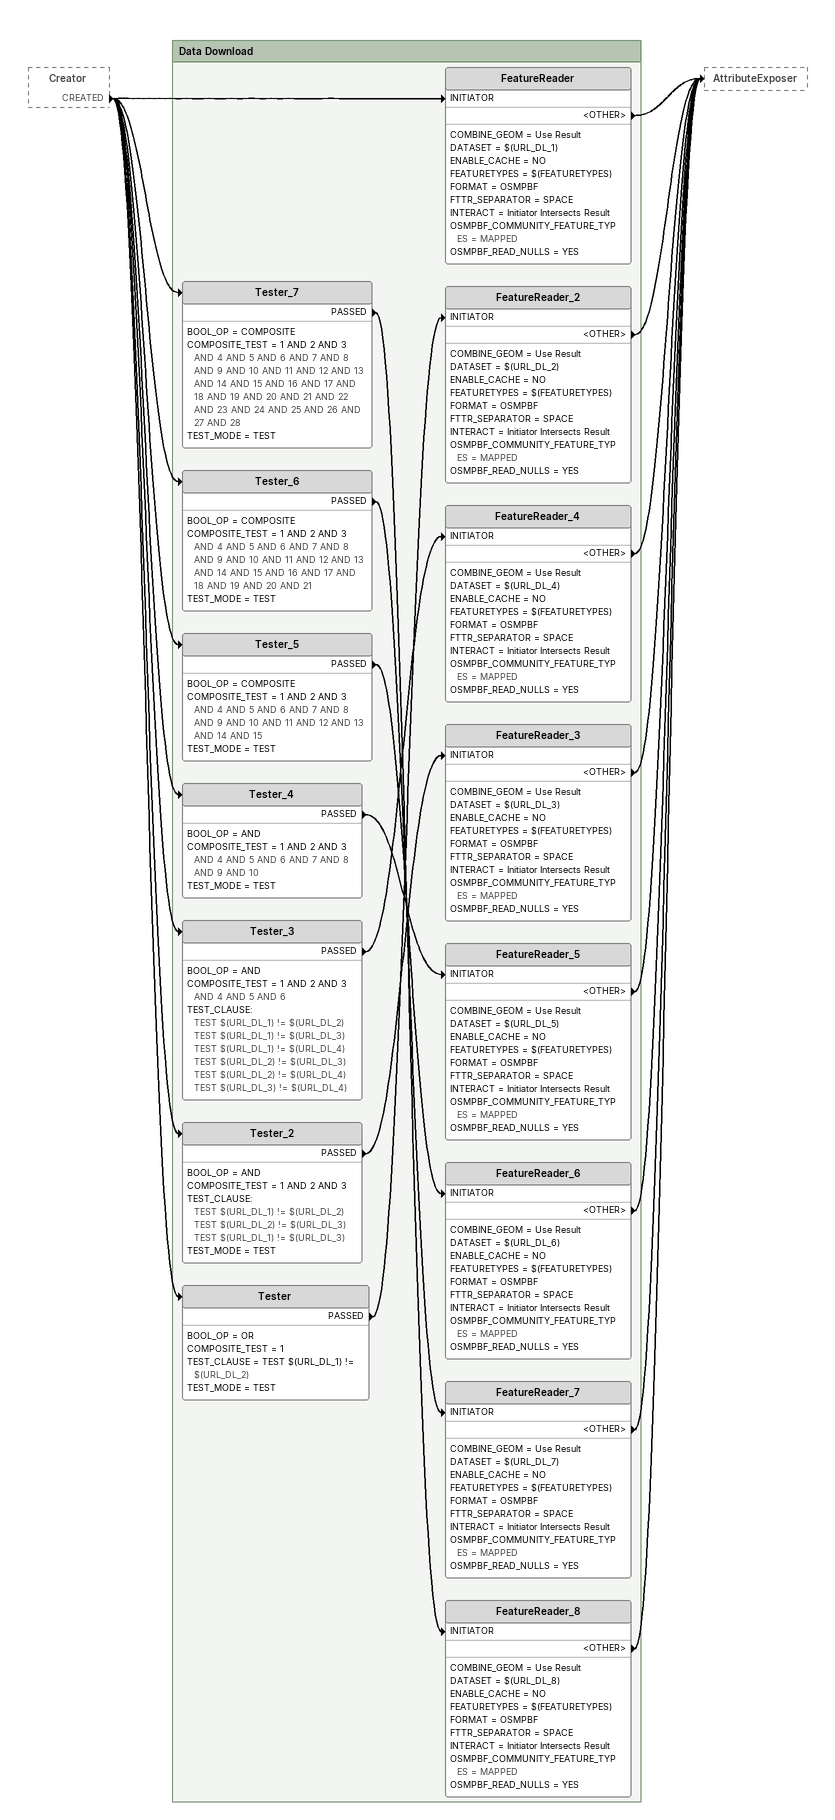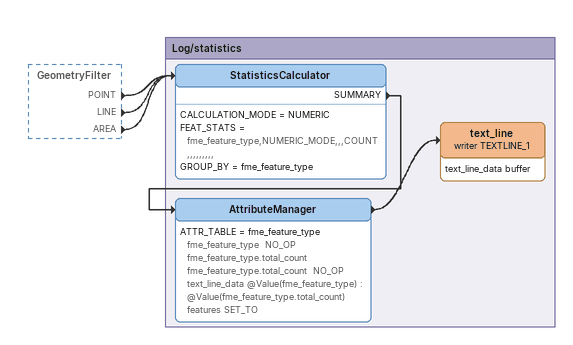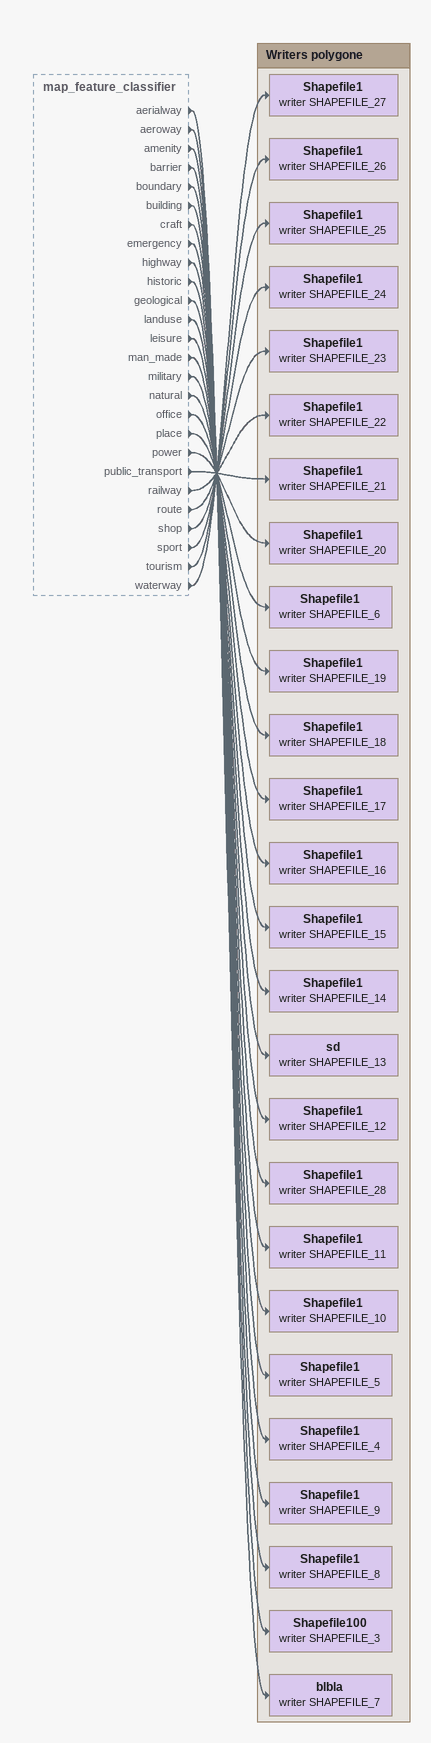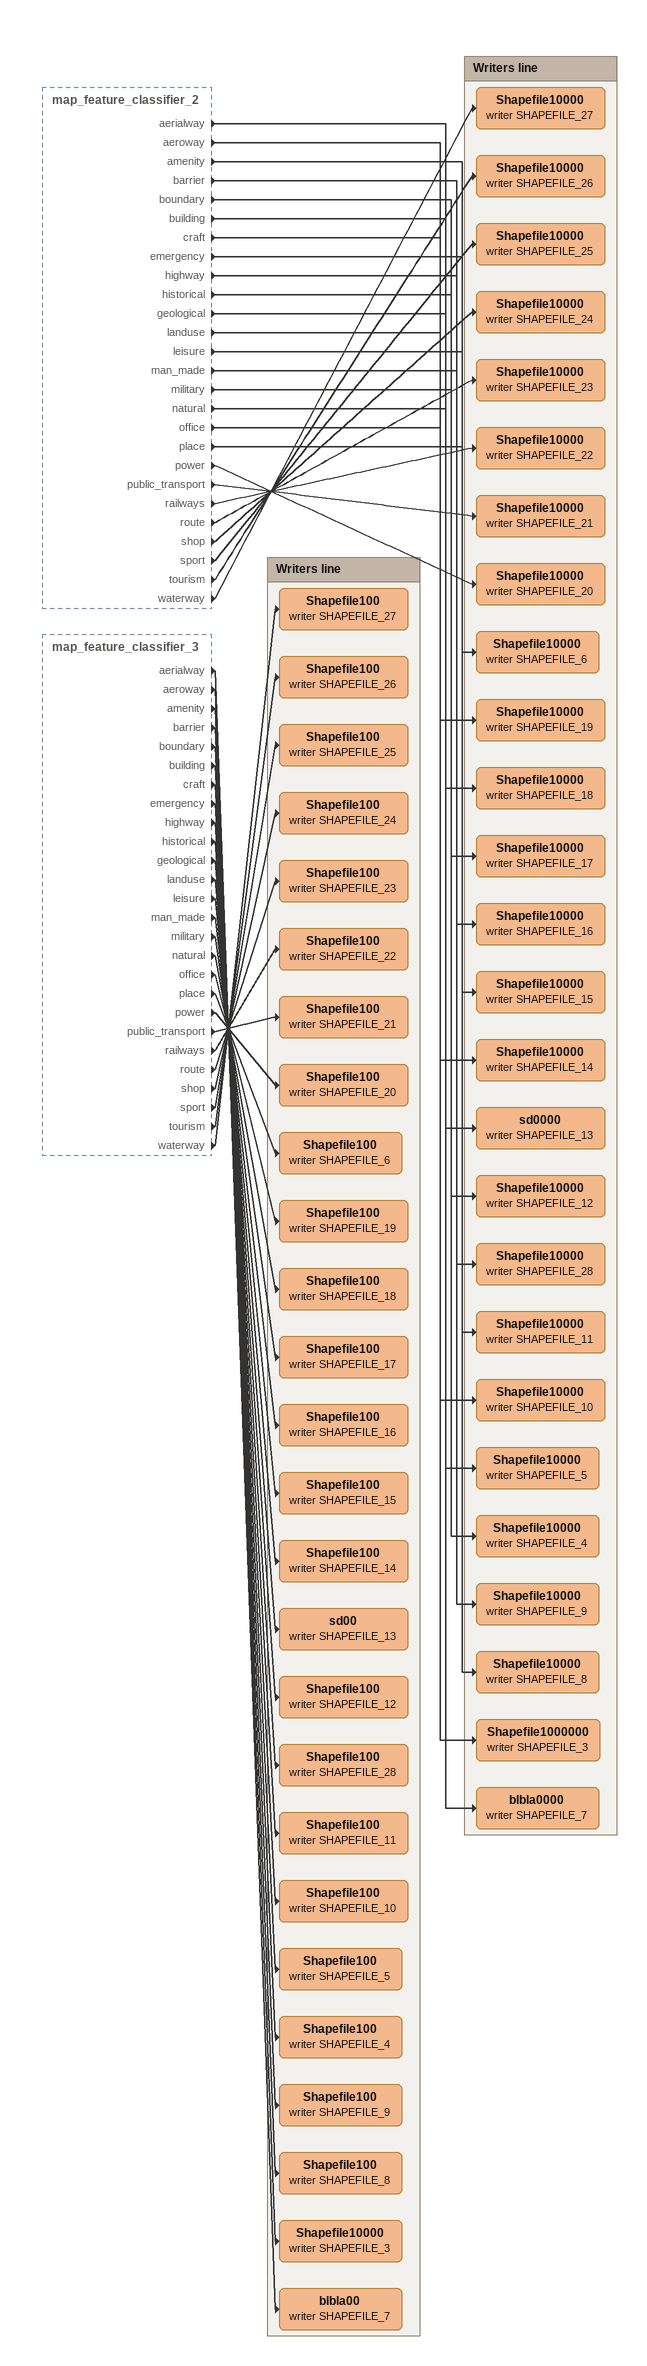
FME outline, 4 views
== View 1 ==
Creator [outside]
    CREATED -> FeatureReader [INITIATOR]
    CREATED -> Tester
    CREATED -> Tester_2
    CREATED -> Tester_3
    CREATED -> Tester_4
    CREATED -> Tester_5
    CREATED -> Tester_6
    CREATED -> Tester_7

Bookmark: Data Download
FeatureReader
    COMBINE_GEOM = Use Result
    DATASET = $(URL_DL_1)
    ENABLE_CACHE = NO
    FEATURETYPES = $(FEATURETYPES)
    FORMAT = OSMPBF
    FTTR_SEPARATOR = SPACE
    INTERACT = Initiator Intersects Result
    OSMPBF_COMMUNITY_FEATURE_TYPES = MAPPED
    OSMPBF_READ_NULLS = YES
    <OTHER> -> AttributeExposer
Tester_7
    BOOL_OP = COMPOSITE
    COMPOSITE_TEST = 1 AND 2 AND 3 AND 4 AND 5 AND 6 AND 7 AND 8 AND 9 AND 10 AND 11 AND 12 AND 13 AND 14 AND 15 AND 16 AND 17 AND 18 AND 19 AND 20 AND 21 AND 22 AND 23 AND 24 AND 25 AND 26 AND 27 AND 28
    TEST_MODE = TEST
    PASSED -> FeatureReader_8 [INITIATOR]
FeatureReader_8
    COMBINE_GEOM = Use Result
    DATASET = $(URL_DL_8)
    ENABLE_CACHE = NO
    FEATURETYPES = $(FEATURETYPES)
    FORMAT = OSMPBF
    FTTR_SEPARATOR = SPACE
    INTERACT = Initiator Intersects Result
    OSMPBF_COMMUNITY_FEATURE_TYPES = MAPPED
    OSMPBF_READ_NULLS = YES
    <OTHER> -> AttributeExposer
Tester_6
    BOOL_OP = COMPOSITE
    COMPOSITE_TEST = 1 AND 2 AND 3 AND 4 AND 5 AND 6 AND 7 AND 8 AND 9 AND 10 AND 11 AND 12 AND 13 AND 14 AND 15 AND 16 AND 17 AND 18 AND 19 AND 20 AND 21
    TEST_MODE = TEST
    PASSED -> FeatureReader_7 [INITIATOR]
FeatureReader_7
    COMBINE_GEOM = Use Result
    DATASET = $(URL_DL_7)
    ENABLE_CACHE = NO
    FEATURETYPES = $(FEATURETYPES)
    FORMAT = OSMPBF
    FTTR_SEPARATOR = SPACE
    INTERACT = Initiator Intersects Result
    OSMPBF_COMMUNITY_FEATURE_TYPES = MAPPED
    OSMPBF_READ_NULLS = YES
    <OTHER> -> AttributeExposer
Tester_5
    BOOL_OP = COMPOSITE
    COMPOSITE_TEST = 1 AND 2 AND 3 AND 4 AND 5 AND 6 AND 7 AND 8 AND 9 AND 10 AND 11 AND 12 AND 13 AND 14 AND 15
    TEST_MODE = TEST
    PASSED -> FeatureReader_6 [INITIATOR]
FeatureReader_6
    COMBINE_GEOM = Use Result
    DATASET = $(URL_DL_6)
    ENABLE_CACHE = NO
    FEATURETYPES = $(FEATURETYPES)
    FORMAT = OSMPBF
    FTTR_SEPARATOR = SPACE
    INTERACT = Initiator Intersects Result
    OSMPBF_COMMUNITY_FEATURE_TYPES = MAPPED
    OSMPBF_READ_NULLS = YES
    <OTHER> -> AttributeExposer
Tester_4
    BOOL_OP = AND
    COMPOSITE_TEST = 1 AND 2 AND 3 AND 4 AND 5 AND 6 AND 7 AND 8 AND 9 AND 10
    TEST_MODE = TEST
    PASSED -> FeatureReader_5 [INITIATOR]
FeatureReader_5
    COMBINE_GEOM = Use Result
    DATASET = $(URL_DL_5)
    ENABLE_CACHE = NO
    FEATURETYPES = $(FEATURETYPES)
    FORMAT = OSMPBF
    FTTR_SEPARATOR = SPACE
    INTERACT = Initiator Intersects Result
    OSMPBF_COMMUNITY_FEATURE_TYPES = MAPPED
    OSMPBF_READ_NULLS = YES
    <OTHER> -> AttributeExposer
Tester_3
    BOOL_OP = AND
    COMPOSITE_TEST = 1 AND 2 AND 3 AND 4 AND 5 AND 6
    TEST_CLAUSE:
      TEST $(URL_DL_1) != $(URL_DL_2)
      TEST $(URL_DL_1) != $(URL_DL_3)
      TEST $(URL_DL_1) != $(URL_DL_4)
      TEST $(URL_DL_2) != $(URL_DL_3)
      TEST $(URL_DL_2) != $(URL_DL_4)
      TEST $(URL_DL_3) != $(URL_DL_4)
    PASSED -> FeatureReader_4 [INITIATOR]
FeatureReader_4
    COMBINE_GEOM = Use Result
    DATASET = $(URL_DL_4)
    ENABLE_CACHE = NO
    FEATURETYPES = $(FEATURETYPES)
    FORMAT = OSMPBF
    FTTR_SEPARATOR = SPACE
    INTERACT = Initiator Intersects Result
    OSMPBF_COMMUNITY_FEATURE_TYPES = MAPPED
    OSMPBF_READ_NULLS = YES
    <OTHER> -> AttributeExposer
Tester_2
    BOOL_OP = AND
    COMPOSITE_TEST = 1 AND 2 AND 3
    TEST_CLAUSE:
      TEST $(URL_DL_1) != $(URL_DL_2)
      TEST $(URL_DL_2) != $(URL_DL_3)
      TEST $(URL_DL_1) != $(URL_DL_3)
    TEST_MODE = TEST
    PASSED -> FeatureReader_3 [INITIATOR]
FeatureReader_3
    COMBINE_GEOM = Use Result
    DATASET = $(URL_DL_3)
    ENABLE_CACHE = NO
    FEATURETYPES = $(FEATURETYPES)
    FORMAT = OSMPBF
    FTTR_SEPARATOR = SPACE
    INTERACT = Initiator Intersects Result
    OSMPBF_COMMUNITY_FEATURE_TYPES = MAPPED
    OSMPBF_READ_NULLS = YES
    <OTHER> -> AttributeExposer
Tester
    BOOL_OP = OR
    COMPOSITE_TEST = 1
    TEST_CLAUSE = TEST $(URL_DL_1) != $(URL_DL_2)
    TEST_MODE = TEST
    PASSED -> FeatureReader_2 [INITIATOR]
FeatureReader_2
    COMBINE_GEOM = Use Result
    DATASET = $(URL_DL_2)
    ENABLE_CACHE = NO
    FEATURETYPES = $(FEATURETYPES)
    FORMAT = OSMPBF
    FTTR_SEPARATOR = SPACE
    INTERACT = Initiator Intersects Result
    OSMPBF_COMMUNITY_FEATURE_TYPES = MAPPED
    OSMPBF_READ_NULLS = YES
    <OTHER> -> AttributeExposer

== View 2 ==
GeometryFilter [outside]
    POINT -> StatisticsCalculator
    LINE -> StatisticsCalculator
    AREA -> StatisticsCalculator

Bookmark: Log/statistics
StatisticsCalculator
    CALCULATION_MODE = NUMERIC
    FEAT_STATS = fme_feature_type,NUMERIC_MODE,,,COUNT,,,,,,,,,
    GROUP_BY = fme_feature_type
    SUMMARY -> AttributeManager
AttributeManager
    ATTR_TABLE = fme_feature_type fme_feature_type  NO_OP fme_feature_type.total_count fme_feature_type.total_count  NO_OP  text_line_data @Value(fme_feature_type) : @Value(fme_feature_type.total_count) features SET_TO
    -> text_line (writer TEXTLINE_1)
text_line (writer TEXTLINE_1)
    attributes: text_line_data buffer

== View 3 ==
map_feature_classifier [outside]
    aerialway -> blbla (writer SHAPEFILE_7)
    aeroway -> Shapefile100 (writer SHAPEFILE_3)
    amenity -> Shapefile1 (writer SHAPEFILE_8)
    barrier -> Shapefile1 (writer SHAPEFILE_9)
    boundary -> Shapefile1 (writer SHAPEFILE_4)
    building -> Shapefile1 (writer SHAPEFILE_5)
    craft -> Shapefile1 (writer SHAPEFILE_10)
    emergency -> Shapefile1 (writer SHAPEFILE_11)
    highway -> Shapefile1 (writer SHAPEFILE_28)
    historic -> Shapefile1 (writer SHAPEFILE_12)
    geological -> sd (writer SHAPEFILE_13)
    landuse -> Shapefile1 (writer SHAPEFILE_14)
    leisure -> Shapefile1 (writer SHAPEFILE_15)
    man_made -> Shapefile1 (writer SHAPEFILE_16)
    military -> Shapefile1 (writer SHAPEFILE_17)
    natural -> Shapefile1 (writer SHAPEFILE_18)
    office -> Shapefile1 (writer SHAPEFILE_19)
    place -> Shapefile1 (writer SHAPEFILE_6)
    power -> Shapefile1 (writer SHAPEFILE_20)
    public_transport -> Shapefile1 (writer SHAPEFILE_21)
    railway -> Shapefile1 (writer SHAPEFILE_22)
    route -> Shapefile1 (writer SHAPEFILE_23)
    shop -> Shapefile1 (writer SHAPEFILE_24)
    sport -> Shapefile1 (writer SHAPEFILE_25)
    tourism -> Shapefile1 (writer SHAPEFILE_26)
    waterway -> Shapefile1 (writer SHAPEFILE_27)

Bookmark: Writers polygone
Shapefile1 (writer SHAPEFILE_27)
Shapefile1 (writer SHAPEFILE_26)
Shapefile1 (writer SHAPEFILE_25)
Shapefile1 (writer SHAPEFILE_24)
Shapefile1 (writer SHAPEFILE_23)
Shapefile1 (writer SHAPEFILE_22)
Shapefile1 (writer SHAPEFILE_21)
Shapefile1 (writer SHAPEFILE_20)
Shapefile1 (writer SHAPEFILE_6)
Shapefile1 (writer SHAPEFILE_19)
Shapefile1 (writer SHAPEFILE_18)
Shapefile1 (writer SHAPEFILE_17)
Shapefile1 (writer SHAPEFILE_16)
Shapefile1 (writer SHAPEFILE_15)
Shapefile1 (writer SHAPEFILE_14)
sd (writer SHAPEFILE_13)
Shapefile1 (writer SHAPEFILE_12)
Shapefile1 (writer SHAPEFILE_28)
Shapefile1 (writer SHAPEFILE_11)
Shapefile1 (writer SHAPEFILE_10)
Shapefile1 (writer SHAPEFILE_5)
Shapefile1 (writer SHAPEFILE_4)
Shapefile1 (writer SHAPEFILE_9)
Shapefile1 (writer SHAPEFILE_8)
Shapefile100 (writer SHAPEFILE_3)
blbla (writer SHAPEFILE_7)

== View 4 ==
map_feature_classifier_2 [outside]
    aerialway -> blbla0000 (writer SHAPEFILE_7)
    aeroway -> Shapefile1000000 (writer SHAPEFILE_3)
    amenity -> Shapefile10000 (writer SHAPEFILE_8)
    barrier -> Shapefile10000 (writer SHAPEFILE_9)
    boundary -> Shapefile10000 (writer SHAPEFILE_4)
    building -> Shapefile10000 (writer SHAPEFILE_5)
    craft -> Shapefile10000 (writer SHAPEFILE_10)
    emergency -> Shapefile10000 (writer SHAPEFILE_11)
    highway -> Shapefile10000 (writer SHAPEFILE_28)
    historical -> Shapefile10000 (writer SHAPEFILE_12)
    geological -> sd0000 (writer SHAPEFILE_13)
    landuse -> Shapefile10000 (writer SHAPEFILE_14)
    leisure -> Shapefile10000 (writer SHAPEFILE_15)
    man_made -> Shapefile10000 (writer SHAPEFILE_16)
    military -> Shapefile10000 (writer SHAPEFILE_17)
    natural -> Shapefile10000 (writer SHAPEFILE_18)
    office -> Shapefile10000 (writer SHAPEFILE_19)
    place -> Shapefile10000 (writer SHAPEFILE_6)
    power -> Shapefile10000 (writer SHAPEFILE_20)
    public_transport -> Shapefile10000 (writer SHAPEFILE_21)
    railways -> Shapefile10000 (writer SHAPEFILE_22)
    route -> Shapefile10000 (writer SHAPEFILE_23)
    shop -> Shapefile10000 (writer SHAPEFILE_24)
    sport -> Shapefile10000 (writer SHAPEFILE_25)
    tourism -> Shapefile10000 (writer SHAPEFILE_26)
    waterway -> Shapefile10000 (writer SHAPEFILE_27)
map_feature_classifier_3 [outside]
    aerialway -> blbla00 (writer SHAPEFILE_7)
    aeroway -> Shapefile10000 (writer SHAPEFILE_3)
    amenity -> Shapefile100 (writer SHAPEFILE_8)
    barrier -> Shapefile100 (writer SHAPEFILE_9)
    boundary -> Shapefile100 (writer SHAPEFILE_4)
    building -> Shapefile100 (writer SHAPEFILE_5)
    craft -> Shapefile100 (writer SHAPEFILE_10)
    emergency -> Shapefile100 (writer SHAPEFILE_11)
    highway -> Shapefile100 (writer SHAPEFILE_28)
    historical -> Shapefile100 (writer SHAPEFILE_12)
    geological -> sd00 (writer SHAPEFILE_13)
    landuse -> Shapefile100 (writer SHAPEFILE_14)
    leisure -> Shapefile100 (writer SHAPEFILE_15)
    man_made -> Shapefile100 (writer SHAPEFILE_16)
    military -> Shapefile100 (writer SHAPEFILE_17)
    natural -> Shapefile100 (writer SHAPEFILE_18)
    office -> Shapefile100 (writer SHAPEFILE_19)
    place -> Shapefile100 (writer SHAPEFILE_6)
    power -> Shapefile100 (writer SHAPEFILE_20)
    public_transport -> Shapefile100 (writer SHAPEFILE_21)
    railways -> Shapefile100 (writer SHAPEFILE_22)
    route -> Shapefile100 (writer SHAPEFILE_23)
    shop -> Shapefile100 (writer SHAPEFILE_24)
    sport -> Shapefile100 (writer SHAPEFILE_25)
    tourism -> Shapefile100 (writer SHAPEFILE_26)
    waterway -> Shapefile100 (writer SHAPEFILE_27)

Bookmark: Writers line
Shapefile10000 (writer SHAPEFILE_27)
Shapefile10000 (writer SHAPEFILE_26)
Shapefile10000 (writer SHAPEFILE_25)
Shapefile10000 (writer SHAPEFILE_24)
Shapefile10000 (writer SHAPEFILE_23)
Shapefile10000 (writer SHAPEFILE_22)
Shapefile10000 (writer SHAPEFILE_21)
Shapefile10000 (writer SHAPEFILE_20)
Shapefile10000 (writer SHAPEFILE_6)
Shapefile10000 (writer SHAPEFILE_19)
Shapefile10000 (writer SHAPEFILE_18)
Shapefile10000 (writer SHAPEFILE_17)
Shapefile10000 (writer SHAPEFILE_16)
Shapefile10000 (writer SHAPEFILE_15)
Shapefile10000 (writer SHAPEFILE_14)
sd0000 (writer SHAPEFILE_13)
Shapefile10000 (writer SHAPEFILE_12)
Shapefile10000 (writer SHAPEFILE_28)
Shapefile10000 (writer SHAPEFILE_11)
Shapefile10000 (writer SHAPEFILE_10)
Shapefile10000 (writer SHAPEFILE_5)
Shapefile10000 (writer SHAPEFILE_4)
Shapefile10000 (writer SHAPEFILE_9)
Shapefile10000 (writer SHAPEFILE_8)
Shapefile1000000 (writer SHAPEFILE_3)
blbla0000 (writer SHAPEFILE_7)

Bookmark: Writers line
Shapefile100 (writer SHAPEFILE_27)
Shapefile100 (writer SHAPEFILE_26)
Shapefile100 (writer SHAPEFILE_25)
Shapefile100 (writer SHAPEFILE_24)
Shapefile100 (writer SHAPEFILE_23)
Shapefile100 (writer SHAPEFILE_22)
Shapefile100 (writer SHAPEFILE_21)
Shapefile100 (writer SHAPEFILE_20)
Shapefile100 (writer SHAPEFILE_6)
Shapefile100 (writer SHAPEFILE_19)
Shapefile100 (writer SHAPEFILE_18)
Shapefile100 (writer SHAPEFILE_17)
Shapefile100 (writer SHAPEFILE_16)
Shapefile100 (writer SHAPEFILE_15)
Shapefile100 (writer SHAPEFILE_14)
sd00 (writer SHAPEFILE_13)
Shapefile100 (writer SHAPEFILE_12)
Shapefile100 (writer SHAPEFILE_28)
Shapefile100 (writer SHAPEFILE_11)
Shapefile100 (writer SHAPEFILE_10)
Shapefile100 (writer SHAPEFILE_5)
Shapefile100 (writer SHAPEFILE_4)
Shapefile100 (writer SHAPEFILE_9)
Shapefile100 (writer SHAPEFILE_8)
Shapefile10000 (writer SHAPEFILE_3)
blbla00 (writer SHAPEFILE_7)
